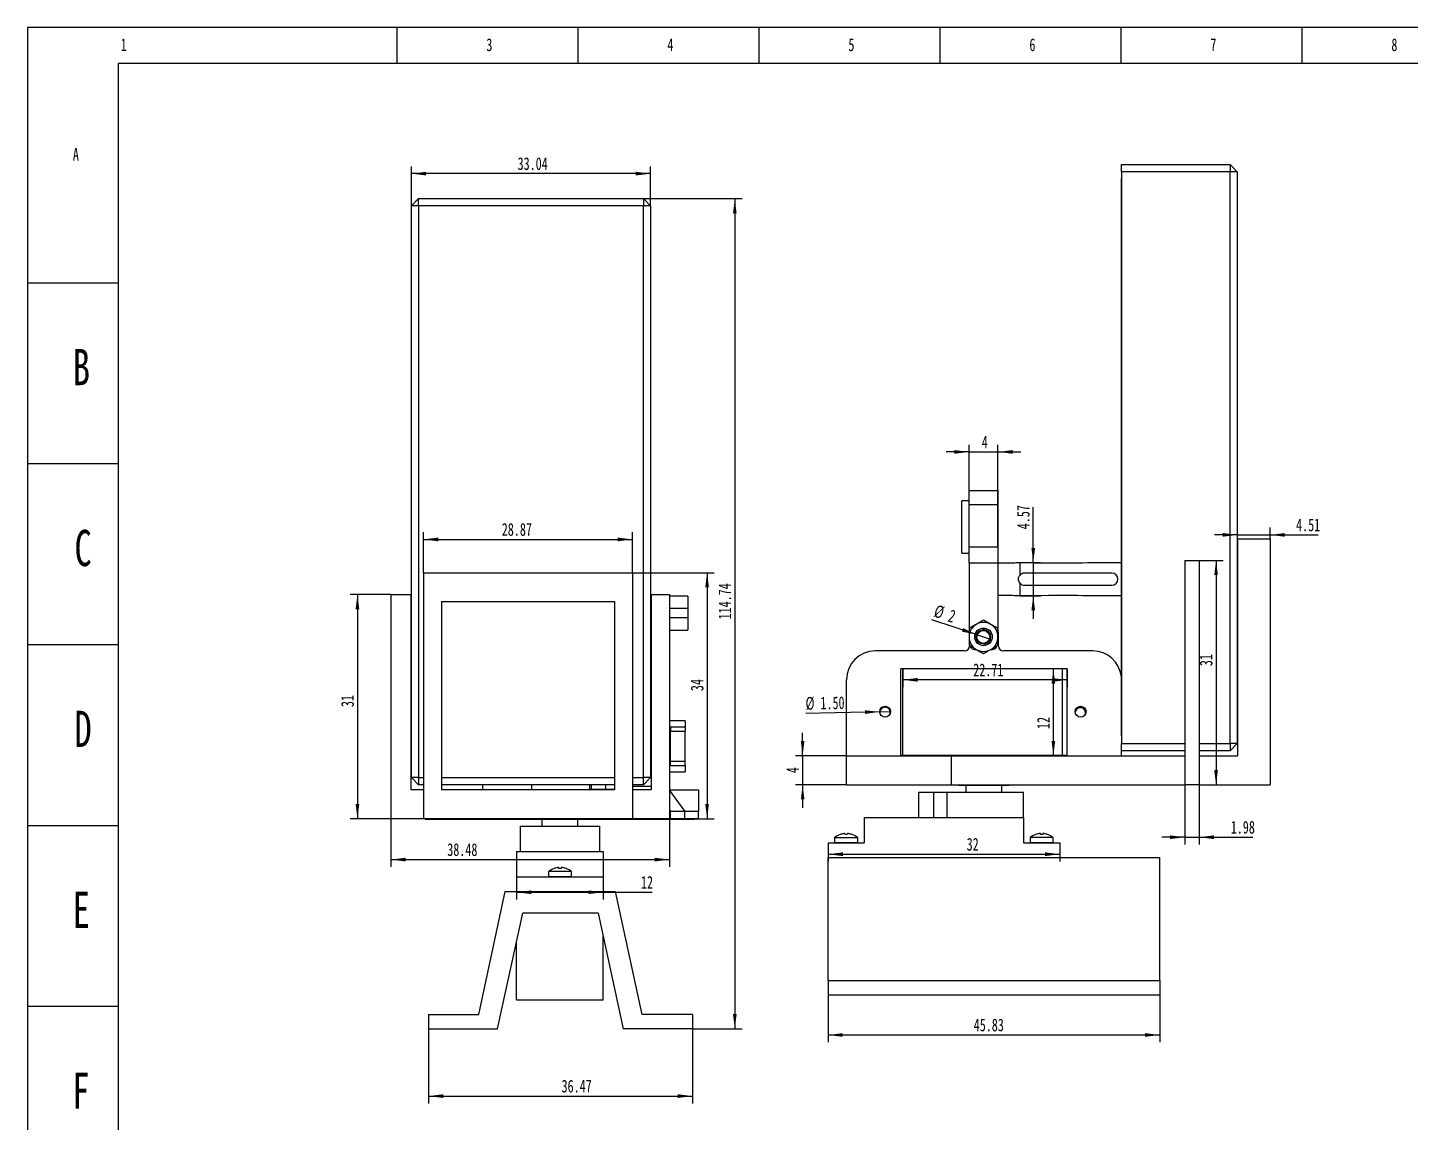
# Model space of a CAD drawing. Header units: millimetres. Extents: x 0 to 1189, y 0 to 841.
# Drawn here: x 0 to 381.9, y 538.4 to 841 of the extents above; entities that cross this region are included whole.
import ezdxf

# ---------------------------------------------------------------- set-up
doc = ezdxf.new("R2010")
doc.units = ezdxf.units.MM
doc.layers.add('10', color=7, linetype='Continuous')
doc.layers.add('5', color=7, linetype='Continuous')
doc.styles.add('SLDTEXTSTYLE0', font='TXT', dxfattribs={"width": 0.7})
doc.dimstyles.new('SLDDIMSTYLE1', dxfattribs={"dimtxt": 3.5, "dimasz": 4.08, "dimexe": 0, "dimexo": 0.0625, "dimgap": 0.875, "dimtad": 2, "dimlfac": 0.5, "dimrnd": 1e-09, "dimzin": 12, "dimdsep": 46, "dimtxsty": 'SLDTEXTSTYLE0', "dimsah": 1, "dimcen": 0.09, "dimadec": 0, "dimazin": 3, "dimtfac": 1, "dimtmove": 0, "dimatfit": 0, "dimfxl": 1, "dimfrac": 2, "dimtolj": 1, "dimtzin": 12, "dimarcsym": 0})
doc.dimstyles.new('SLDDIMSTYLE2', dxfattribs={"dimtxt": 3.5, "dimasz": 4.08, "dimexe": 0, "dimexo": 0.0625, "dimgap": 0.875, "dimtad": 2, "dimlfac": 0.5, "dimrnd": 1e-09, "dimzin": 12, "dimdsep": 46, "dimtxsty": 'SLDTEXTSTYLE0', "dimsah": 1, "dimcen": 0.09, "dimadec": 0, "dimazin": 3, "dimtfac": 1, "dimtofl": 0, "dimtmove": 0, "dimatfit": 3, "dimfxl": 1, "dimfrac": 2, "dimtolj": 1, "dimtzin": 12, "dimarcsym": 0})
doc.dimstyles.new('SLDDIMSTYLE4', dxfattribs={"dimtxt": 3.5, "dimasz": 4.08, "dimexe": 0, "dimexo": 0.0625, "dimgap": 0.875, "dimtad": 2, "dimlfac": 0.5, "dimrnd": 1e-09, "dimzin": 12, "dimdsep": 46, "dimtxsty": 'SLDTEXTSTYLE0', "dimblk1": 'NONE', "dimsah": 1, "dimcen": 0, "dimadec": 0, "dimazin": 3, "dimtfac": 1, "dimtmove": 0, "dimatfit": 3, "dimldrblk": 'NONE', "dimfxl": 1, "dimfrac": 2, "dimtolj": 1, "dimtzin": 12, "dimarcsym": 0})
doc.dimstyles.new('SLDDIMSTYLE5', dxfattribs={"dimtxt": 3.5, "dimasz": 4.08, "dimexe": 0, "dimexo": 0.0625, "dimgap": 0.875, "dimtad": 2, "dimlfac": 0.5, "dimrnd": 1e-09, "dimzin": 4, "dimdsep": 46, "dimtxsty": 'SLDTEXTSTYLE0', "dimblk1": 'NONE', "dimsah": 1, "dimcen": 0, "dimadec": 0, "dimazin": 1, "dimtfac": 1, "dimtmove": 0, "dimatfit": 3, "dimldrblk": 'NONE', "dimfxl": 1, "dimfrac": 2, "dimtolj": 1, "dimtzin": 12, "dimarcsym": 0})

# ---------------------------------------------------------------- blocks, each defined once
blk = doc.blocks.new('_D_6')
at = {"layer": '10'}
for p, q in [((170.08, 793.74), (197.34, 793.74)), ((195.34, 793.74), (195.34, 564.27)), ((183.64, 564.27), (197.34, 564.27))]:
    blk.add_line(p, q, dxfattribs=at)
for points in [[(195.34, 793.74), (194.84, 789.66), (195.85, 789.66)], [(195.34, 564.27), (195.85, 568.35), (194.84, 568.35)]]:
    blk.add_solid(points, dxfattribs=at)
at = {"layer": '10', "insert": (190.83, 677.42), "char_height": 3.5, "attachment_point": 1, "rotation": 90, "style": 'SLDTEXTSTYLE0'}
blk.add_mtext('114.74', dxfattribs=at)
blk = doc.blocks.new('_D_7')
at = {"layer": '10'}
for p, q in [((106, 791.74), (106, 802.64)), ((172.08, 791.74), (172.08, 802.64)), ((172.08, 800.64), (106, 800.64))]:
    blk.add_line(p, q, dxfattribs=at)
for points in [[(106, 800.64), (110.08, 800.14), (110.08, 801.15)], [(172.08, 800.64), (168, 801.15), (168, 800.14)]]:
    blk.add_solid(points, dxfattribs=at)
at = {"layer": '10', "insert": (135.34, 805.16), "char_height": 3.5, "attachment_point": 1, "style": 'SLDTEXTSTYLE0'}
blk.add_mtext('33.04', dxfattribs=at)
blk = doc.blocks.new('_D_8')
at = {"layer": '10'}
for p, q in [((110.71, 564.27), (110.71, 543.67)), ((183.64, 564.27), (183.64, 543.67)), ((110.71, 545.67), (183.64, 545.67))]:
    blk.add_line(p, q, dxfattribs=at)
for points in [[(110.71, 545.67), (114.79, 545.16), (114.79, 546.18)], [(183.64, 545.67), (179.56, 546.18), (179.56, 545.16)]]:
    blk.add_solid(points, dxfattribs=at)
at = {"layer": '10', "insert": (147.49, 550.18), "char_height": 3.5, "attachment_point": 1, "style": 'SLDTEXTSTYLE0'}
blk.add_mtext('36.47', dxfattribs=at)
blk = doc.blocks.new('_D_9')
at = {"layer": '10'}
for p, q in [((100.34, 622.34), (100.34, 609.04)), ((177.31, 622.34), (177.31, 609.04)), ((100.34, 611.04), (177.31, 611.04))]:
    blk.add_line(p, q, dxfattribs=at)
for points in [[(100.34, 611.04), (104.42, 610.53), (104.42, 611.55)], [(177.31, 611.04), (173.23, 611.55), (173.23, 610.53)]]:
    blk.add_solid(points, dxfattribs=at)
at = {"layer": '10', "insert": (115.91, 615.55), "char_height": 3.5, "attachment_point": 1, "style": 'SLDTEXTSTYLE0'}
blk.add_mtext('38.48', dxfattribs=at)
blk = doc.blocks.new('_D_10')
at = {"layer": '10'}
for p, q in [((167.08, 690.34), (189.68, 690.34)), ((187.68, 690.34), (187.68, 622.34)), ((167.49, 622.34), (189.68, 622.34))]:
    blk.add_line(p, q, dxfattribs=at)
for points in [[(187.68, 690.34), (187.17, 686.26), (188.19, 686.26)], [(187.68, 622.34), (188.19, 626.42), (187.17, 626.42)]]:
    blk.add_solid(points, dxfattribs=at)
at = {"layer": '10', "insert": (183.17, 657.61), "char_height": 3.5, "attachment_point": 1, "rotation": 90, "style": 'SLDTEXTSTYLE0'}
blk.add_mtext('34', dxfattribs=at)
blk = doc.blocks.new('_D_11')
at = {"layer": '10'}
for p, q in [((100.34, 684.34), (89.1, 684.34)), ((91.1, 684.34), (91.1, 622.34)), ((100.34, 622.34), (89.1, 622.34))]:
    blk.add_line(p, q, dxfattribs=at)
for points in [[(91.1, 684.34), (90.59, 680.26), (91.61, 680.26)], [(91.1, 622.34), (91.61, 626.42), (90.59, 626.42)]]:
    blk.add_solid(points, dxfattribs=at)
at = {"layer": '10', "insert": (86.59, 653.2), "char_height": 3.5, "attachment_point": 1, "rotation": 90, "style": 'SLDTEXTSTYLE0'}
blk.add_mtext('31', dxfattribs=at)
blk = doc.blocks.new('_D_12')
at = {"layer": '10'}
for p, q in [((109.34, 690.34), (109.34, 701.54)), ((109.34, 699.54), (167.08, 699.54)), ((167.08, 690.34), (167.08, 701.54))]:
    blk.add_line(p, q, dxfattribs=at)
for points in [[(109.34, 699.54), (113.42, 699.03), (113.42, 700.05)], [(167.08, 699.54), (163, 700.05), (163, 699.03)]]:
    blk.add_solid(points, dxfattribs=at)
at = {"layer": '10', "insert": (130.97, 704.05), "char_height": 3.5, "attachment_point": 1, "style": 'SLDTEXTSTYLE0'}
blk.add_mtext('28.87', dxfattribs=at)
blk = doc.blocks.new('_D_13')
at = {"layer": '10'}
for p, q in [((135.01, 602.24), (135.01, 600.02)), ((135.01, 602.02), (159.01, 602.02)), ((159.01, 602.24), (159.01, 600.02)), ((159.01, 602.02), (172.49, 602.02))]:
    blk.add_line(p, q, dxfattribs=at)
for points in [[(135.01, 602.02), (139.09, 601.51), (139.09, 602.53)], [(159.01, 602.02), (154.93, 602.53), (154.93, 601.51)]]:
    blk.add_solid(points, dxfattribs=at)
at = {"layer": '10', "insert": (169.42, 606.53), "char_height": 3.5, "attachment_point": 1, "style": 'SLDTEXTSTYLE0'}
blk.add_mtext('12', dxfattribs=at)
blk = doc.blocks.new('_D_20')
at = {"layer": '10'}
for p, q in [((221.09, 573.66), (221.09, 560.56)), ((312.74, 573.66), (312.74, 560.56)), ((221.09, 562.56), (312.74, 562.56))]:
    blk.add_line(p, q, dxfattribs=at)
for points in [[(221.09, 562.56), (225.17, 562.06), (225.17, 563.07)], [(312.74, 562.56), (308.66, 563.07), (308.66, 562.06)]]:
    blk.add_solid(points, dxfattribs=at)
at = {"layer": '10', "insert": (261.33, 567.08), "char_height": 3.5, "attachment_point": 1, "style": 'SLDTEXTSTYLE0'}
blk.add_mtext('45.83', dxfattribs=at)
blk = doc.blocks.new('_D_21')
at = {"layer": '10'}
for p, q in [((334.17, 699.74), (334.17, 702.79)), ((343.19, 699.74), (343.19, 702.79)), ((334.17, 700.79), (327.82, 700.79)), ((334.17, 700.79), (343.19, 700.79)), ((343.19, 700.79), (356.52, 700.79))]:
    blk.add_line(p, q, dxfattribs=at)
for points in [[(334.17, 700.79), (330.09, 701.3), (330.09, 700.29)], [(343.19, 700.79), (347.27, 700.29), (347.27, 701.3)]]:
    blk.add_solid(points, dxfattribs=at)
at = {"layer": '10', "insert": (350.38, 705.31), "char_height": 3.5, "attachment_point": 1, "style": 'SLDTEXTSTYLE0'}
blk.add_mtext('4.51', dxfattribs=at)
blk = doc.blocks.new('_D_22')
at = {"layer": '10'}
for p, q in [((319.65, 631.74), (319.65, 615.22)), ((323.61, 631.74), (323.61, 615.22)), ((319.65, 617.22), (313.3, 617.22)), ((319.65, 617.22), (323.61, 617.22)), ((323.61, 617.22), (338.47, 617.22))]:
    blk.add_line(p, q, dxfattribs=at)
for points in [[(319.65, 617.22), (315.57, 617.73), (315.57, 616.72)], [(323.61, 617.22), (327.69, 616.72), (327.69, 617.73)]]:
    blk.add_solid(points, dxfattribs=at)
at = {"layer": '10', "insert": (332.34, 621.74), "char_height": 3.5, "attachment_point": 1, "style": 'SLDTEXTSTYLE0'}
blk.add_mtext('1.98', dxfattribs=at)
blk = doc.blocks.new('_D_23')
at = {"layer": '10'}
for q in [(249.77, 677.34), (265.93, 671.98)]:
    blk.add_line((262.14, 673.24), q, dxfattribs=at)
blk.add_solid([(262.14, 673.24), (258.42, 675.01), (258.1, 674.04)], dxfattribs=at)
at = {"layer": '10', "char_height": 3.5, "attachment_point": 1, "rotation": 341.6815, "style": 'SLDTEXTSTYLE0'}
for s, insert in [('%%c', (251.18, 681.6)), ('2', (255.08, 680.3))]:
    blk.add_mtext(s, dxfattribs=dict(at, insert=insert))
blk = doc.blocks.new('_None')
blk = doc.blocks.new('_D_24')
at = {"layer": '10'}
for q in [(214.93, 651.46), (238.36, 651.96)]:
    blk.add_line((235.36, 651.89), q, dxfattribs=at)
blk.add_solid([(235.36, 651.89), (231.27, 652.31), (231.29, 651.3)], dxfattribs=at)
at = {"layer": '10', "char_height": 3.5, "attachment_point": 1, "rotation": 1.2164, "style": 'SLDTEXTSTYLE0'}
for s, insert in [('%%c', (214.84, 655.97)), ('1.50', (218.95, 656.04))]:
    blk.add_mtext(s, dxfattribs=dict(at, insert=insert))
blk = doc.blocks.new('_D_25')
at = {"layer": '10'}
for p, q in [((241.76, 663.77), (241.76, 658.74)), ((287.17, 663.74), (287.17, 658.7)), ((287.17, 660.7), (241.76, 660.74))]:
    blk.add_line(p, q, dxfattribs=at)
for points in [[(241.76, 660.74), (245.84, 660.22), (245.84, 661.24)], [(287.17, 660.7), (283.09, 661.21), (283.09, 660.2)]]:
    blk.add_solid(points, dxfattribs=at)
at = {"layer": '10', "insert": (261.21, 665.23), "char_height": 3.5, "attachment_point": 1, "rotation": 359.9591, "style": 'SLDTEXTSTYLE0'}
blk.add_mtext('22.71', dxfattribs=at)
blk = doc.blocks.new('_D_26')
at = {"layer": '10'}
for p, q in [((283.34, 639.74), (283.34, 663.74)), ((255.17, 639.74), (285.34, 639.74))]:
    blk.add_line(p, q, dxfattribs=at)
for points in [[(283.34, 663.74), (282.83, 659.66), (283.85, 659.66)], [(283.34, 639.74), (283.85, 643.82), (282.83, 643.82)]]:
    blk.add_solid(points, dxfattribs=at)
at = {"layer": '10', "insert": (278.83, 647.14), "char_height": 3.5, "attachment_point": 1, "rotation": 90, "style": 'SLDTEXTSTYLE0'}
blk.add_mtext('12', dxfattribs=at)
blk = doc.blocks.new('_D_27')
at = {"layer": '10'}
for p, q in [((260.04, 709.06), (260.04, 725.73)), ((268.04, 709.06), (268.04, 725.73)), ((260.04, 723.73), (253.69, 723.73)), ((260.04, 723.73), (268.04, 723.73)), ((268.04, 723.73), (274.39, 723.73))]:
    blk.add_line(p, q, dxfattribs=at)
for points in [[(260.04, 723.73), (255.96, 724.23), (255.96, 723.22)], [(268.04, 723.73), (272.12, 723.22), (272.12, 724.23)]]:
    blk.add_solid(points, dxfattribs=at)
at = {"layer": '10', "insert": (263.57, 728.24), "char_height": 3.5, "attachment_point": 1, "style": 'SLDTEXTSTYLE0'}
blk.add_mtext('4', dxfattribs=at)
blk = doc.blocks.new('_D_28')
at = {"layer": '10'}
for p, q in [((277.78, 693.12), (277.78, 708.49)), ((274.04, 693.12), (279.78, 693.12)), ((277.78, 693.12), (277.78, 683.98)), ((274.04, 683.98), (279.78, 683.98)), ((277.78, 683.98), (277.78, 677.63))]:
    blk.add_line(p, q, dxfattribs=at)
for points in [[(277.78, 693.12), (278.29, 697.2), (277.27, 697.2)], [(277.78, 683.98), (277.27, 679.9), (278.29, 679.9)]]:
    blk.add_solid(points, dxfattribs=at)
at = {"layer": '10', "insert": (273.27, 702.36), "char_height": 3.5, "attachment_point": 1, "rotation": 90, "style": 'SLDTEXTSTYLE0'}
blk.add_mtext('4.57', dxfattribs=at)
blk = doc.blocks.new('_D_29')
at = {"layer": '10'}
for p, q in [((214.08, 639.74), (214.08, 646.09)), ((226.17, 639.74), (212.08, 639.74)), ((214.08, 639.74), (214.08, 631.74)), ((226.17, 631.74), (212.08, 631.74)), ((214.08, 631.74), (214.08, 625.39))]:
    blk.add_line(p, q, dxfattribs=at)
for points in [[(214.08, 639.74), (214.58, 643.82), (213.57, 643.82)], [(214.08, 631.74), (213.57, 627.66), (214.58, 627.66)]]:
    blk.add_solid(points, dxfattribs=at)
at = {"layer": '10', "insert": (209.56, 634.93), "char_height": 3.5, "attachment_point": 1, "rotation": 90, "style": 'SLDTEXTSTYLE0'}
blk.add_mtext('4', dxfattribs=at)
blk = doc.blocks.new('_D_30')
at = {"layer": '10'}
for p, q in [((323.61, 693.74), (330.28, 693.74)), ((328.28, 693.74), (328.28, 631.74)), ((323.61, 631.74), (330.28, 631.74))]:
    blk.add_line(p, q, dxfattribs=at)
for points in [[(328.28, 693.74), (327.77, 689.66), (328.79, 689.66)], [(328.28, 631.74), (328.79, 635.82), (327.77, 635.82)]]:
    blk.add_solid(points, dxfattribs=at)
at = {"layer": '10', "insert": (323.77, 664.51), "char_height": 3.5, "attachment_point": 1, "rotation": 90, "style": 'SLDTEXTSTYLE0'}
blk.add_mtext('31', dxfattribs=at)
blk = doc.blocks.new('_D_31')
at = {"layer": '10'}
for p, q in [((221.12, 615.64), (221.12, 610.52)), ((285.12, 615.64), (285.12, 610.52)), ((221.12, 612.52), (285.12, 612.52))]:
    blk.add_line(p, q, dxfattribs=at)
for points in [[(221.12, 612.52), (225.2, 612.01), (225.2, 613.03)], [(285.12, 612.52), (281.04, 613.03), (281.04, 612.01)]]:
    blk.add_solid(points, dxfattribs=at)
at = {"layer": '10', "insert": (259.38, 617.03), "char_height": 3.5, "attachment_point": 1, "style": 'SLDTEXTSTYLE0'}
blk.add_mtext('32', dxfattribs=at)

msp = doc.modelspace()

# ---------------------------------------------------------------- linework, layer by layer
at = {"color": 7, "linetype": 'Continuous', "lineweight": 25}
for p, q in [((302.141, 803.143), (332.141, 803.143)), ((302.141, 801.143), (302.141, 803.143)), ((332.141, 803.143), (332.141, 801.143)), ((334.141, 801.143), (332.141, 803.143)), ((302.141, 799.261), (302.128, 799.261)), ((302.128, 645.261), (302.128, 799.261)), ((332.141, 801.143), (302.141, 801.143)), ((302.141, 801.143), (302.141, 643.143)), ((334.141, 801.143), (332.141, 801.143)), ((332.141, 643.143), (332.141, 801.143)), ((334.141, 801.143), (334.141, 643.143)), ((108, 793.745), (106, 791.745)), ((108, 791.745), (106, 791.745)), ((106, 633.745), (106, 791.745)), ((108, 791.745), (108, 793.745)), ((108, 793.745), (170.08, 793.745)), ((170.08, 791.745), (108, 791.745)), ((108, 791.745), (108, 633.745)), ((170.08, 793.745), (170.08, 791.745)), ((172.08, 791.745), (170.08, 793.745)), ((170.08, 633.745), (170.08, 791.745)), ((172.08, 791.745), (170.08, 791.745)), ((172.08, 791.745), (172.08, 633.745)), ((260.036, 713.057), (268.036, 713.057)), ((260.036, 709.057), (260.036, 713.057)), ((268.036, 713.057), (268.036, 709.057)), ((268.038, 711.184), (268.036, 711.184)), ((268.038, 711.184), (268.038, 694.784)), ((260.036, 710.184), (258.038, 710.184)), ((258.038, 702.984), (258.038, 710.184)), ((268.036, 709.057), (260.036, 709.057)), ((260.036, 697.529), (260.036, 709.057)), ((268.036, 697.529), (268.036, 709.057)), ((258.038, 695.784), (258.038, 702.984)), ((334.172, 699.736), (334.172, 639.736)), ((334.172, 699.736), (343.192, 699.736)), ((343.192, 699.736), (343.192, 631.736)), ((258.038, 695.784), (260.036, 695.784)), ((260.036, 693.057), (260.036, 697.529)), ((260.036, 697.529), (268.036, 697.529)), ((268.036, 697.529), (268.036, 693.057)), ((260.036, 693.057), (268.036, 693.057)), ((260.036, 693.057), (260.036, 670.992)), ((268.038, 694.784), (268.036, 694.784)), ((268.036, 693.057), (268.036, 674.912)), ((274.036, 693.122), (274.036, 689.568)), ((319.653, 693.736), (319.653, 631.736)), ((319.653, 693.736), (323.607, 693.736)), ((323.607, 693.736), (323.607, 631.736)), ((109.345, 690.338), (167.078, 690.338)), ((109.345, 690.338), (109.345, 622.338)), ((167.078, 690.338), (167.078, 622.338)), ((274.036, 687.535), (274.036, 683.981)), ((299.455, 690.252), (275.399, 690.252)), ((100.345, 684.338), (100.345, 622.338)), ((100.345, 684.338), (105.807, 684.338)), ((105.807, 684.338), (105.807, 630.338)), ((172.193, 684.338), (172.193, 630.338)), ((172.193, 684.338), (177.308, 684.338)), ((177.308, 684.338), (177.308, 622.338)), ((182.36, 683.828), (177.308, 683.828)), ((275.399, 686.851), (299.455, 686.851)), ((114.345, 682.338), (162.078, 682.338)), ((114.345, 682.338), (114.345, 630.338)), ((162.078, 682.338), (162.078, 630.338)), ((172.08, 683.664), (172.193, 683.664)), ((182.36, 680.424), (177.308, 680.424)), ((182.36, 680.424), (182.36, 677.883)), ((182.36, 677.883), (177.308, 677.883)), ((172.193, 674.642), (172.08, 674.643)), ((177.308, 674.478), (182.36, 674.478)), ((264.042, 674.599), (263.778, 674.582)), ((265.688, 673.74), (265.4, 674.015)), ((268.172, 670.136), (268.172, 673.736)), ((258.772, 668.736), (234.172, 668.736)), ((294.172, 668.736), (269.572, 668.736)), ((241.76, 663.736), (241.172, 663.736)), ((241.172, 639.736), (241.172, 663.736)), ((285.76, 663.769), (241.76, 663.769)), ((241.76, 639.769), (241.76, 663.769)), ((285.76, 663.769), (285.76, 639.769)), ((287.172, 663.736), (285.76, 663.736)), ((287.172, 639.736), (287.172, 663.736)), ((226.172, 639.736), (226.172, 660.736)), ((172.193, 653.371), (172.08, 653.371)), ((181.619, 649.411), (177.308, 649.411)), ((181.619, 649.411), (181.619, 647.713)), ((177.619, 647.713), (181.619, 647.713)), ((177.619, 647.713), (177.619, 646.502)), ((177.619, 646.502), (181.619, 646.502)), ((177.619, 638.239), (177.619, 646.502)), ((181.619, 647.713), (181.619, 646.502)), ((181.619, 638.239), (181.619, 646.502)), ((302.141, 645.261), (302.128, 645.261)), ((302.141, 643.143), (319.653, 643.143)), ((302.141, 641.143), (302.141, 643.143)), ((323.607, 643.143), (332.141, 643.143)), ((334.141, 643.143), (332.141, 641.143)), ((332.141, 643.143), (332.141, 641.143)), ((334.141, 643.143), (332.141, 643.143)), ((177.619, 638.239), (181.619, 638.239)), ((177.619, 637.028), (177.619, 638.239)), ((181.619, 637.028), (181.619, 638.239)), ((226.172, 631.736), (226.172, 639.736)), ((226.172, 639.736), (255.172, 639.736)), ((241.76, 639.769), (241.172, 639.769)), ((285.76, 639.769), (241.76, 639.769)), ((255.172, 631.736), (255.172, 639.736)), ((255.172, 639.736), (319.653, 639.736)), ((287.172, 639.769), (285.76, 639.769)), ((319.653, 641.143), (302.141, 641.143)), ((302.172, 639.736), (302.172, 641.143)), ((332.141, 641.143), (323.607, 641.143)), ((323.607, 639.736), (334.172, 639.736)), ((323.653, 641.143), (323.653, 639.736)), ((177.308, 635.331), (181.619, 635.331)), ((177.619, 637.028), (181.619, 637.028)), ((181.619, 637.028), (181.619, 635.331)), ((109.345, 630.338), (105.807, 630.338)), ((106, 633.745), (108, 631.745)), ((108, 633.745), (106, 633.745)), ((108, 633.745), (108, 631.745)), ((108, 633.745), (109.345, 633.745)), ((109.345, 631.745), (108, 631.745)), ((114.345, 633.745), (162.078, 633.745)), ((162.078, 631.745), (114.345, 631.745)), ((162.078, 630.338), (114.345, 630.338)), ((125.619, 631.745), (125.619, 630.371)), ((125.619, 630.371), (139.251, 630.371)), ((139.251, 630.338), (139.251, 631.745)), ((155.251, 630.338), (155.251, 631.745)), ((155.251, 630.371), (155.619, 630.371)), ((155.619, 631.745), (155.619, 630.371)), ((159.619, 630.371), (155.619, 630.371)), ((159.619, 631.745), (159.619, 630.371)), ((162.078, 630.371), (159.619, 630.371)), ((167.078, 633.745), (170.08, 633.745)), ((170.08, 631.745), (167.078, 631.745)), ((167.078, 631.371), (172.193, 631.371)), ((172.193, 630.338), (167.078, 630.338)), ((170.08, 631.745), (170.08, 633.745)), ((172.08, 633.745), (170.08, 633.745)), ((170.08, 631.745), (172.08, 633.745)), ((177.308, 630.338), (185.345, 630.338)), ((185.345, 630.338), (185.345, 624.338)), ((226.172, 631.736), (255.172, 631.736)), ((255.172, 631.736), (319.653, 631.736)), ((257.08, 631.736), (257.08, 631.637)), ((257.08, 631.637), (258.778, 631.637)), ((258.778, 631.637), (258.778, 631.736)), ((258.778, 631.637), (259.989, 631.637)), ((259.12, 631.637), (259.12, 629.637)), ((259.989, 631.637), (259.989, 631.736)), ((259.989, 631.637), (268.252, 631.637)), ((268.252, 631.637), (268.252, 631.736)), ((268.252, 631.637), (269.462, 631.637)), ((269.12, 629.637), (269.12, 631.637)), ((269.462, 631.637), (269.462, 631.736)), ((269.462, 631.637), (271.16, 631.637)), ((271.16, 631.637), (271.16, 631.736)), ((323.607, 631.736), (319.653, 631.736)), ((323.607, 631.736), (343.192, 631.736)), ((177.308, 630.145), (181.546, 624.338)), ((246.096, 629.637), (246.096, 622.637)), ((246.096, 629.637), (250.273, 629.637)), ((250.273, 629.637), (250.273, 622.637)), ((250.273, 629.637), (253.944, 629.637)), ((253.944, 629.637), (253.944, 622.637)), ((253.944, 629.637), (275.12, 629.637)), ((275.12, 622.637), (275.12, 629.637)), ((177.308, 624.766), (177.546, 624.338)), ((177.546, 624.338), (177.308, 624.338)), ((177.546, 622.338), (177.546, 624.338)), ((181.546, 624.338), (177.546, 624.338)), ((181.546, 622.338), (181.546, 624.338)), ((185.345, 624.338), (181.546, 624.338)), ((185.345, 622.338), (185.345, 624.338)), ((231.12, 622.637), (231.12, 615.637)), ((231.12, 622.637), (275.12, 622.637)), ((275.12, 622.637), (275.12, 615.637)), ((109.345, 622.338), (100.345, 622.338)), ((167.078, 622.338), (109.345, 622.338)), ((109.844, 622.338), (109.844, 622.239)), ((109.844, 622.239), (113.975, 622.239)), ((113.975, 622.239), (113.975, 622.338)), ((113.975, 622.239), (142.43, 622.239)), ((136.015, 620.239), (136.015, 613.239)), ((136.015, 620.239), (158.015, 620.239)), ((142.015, 622.239), (142.015, 620.239)), ((142.43, 622.239), (142.43, 622.338)), ((142.43, 622.239), (151.6, 622.239)), ((151.6, 622.239), (151.6, 622.338)), ((151.6, 622.239), (180.055, 622.239)), ((152.015, 620.239), (152.015, 622.239)), ((158.015, 613.239), (158.015, 620.239)), ((177.308, 622.338), (167.078, 622.338)), ((177.308, 622.338), (177.546, 622.338)), ((181.546, 622.338), (177.546, 622.338)), ((180.055, 622.239), (180.055, 622.338)), ((180.055, 622.239), (184.186, 622.239)), ((185.345, 622.338), (181.546, 622.338)), ((184.186, 622.239), (184.186, 622.338)), ((221.12, 615.637), (231.12, 615.637)), ((221.12, 615.637), (221.12, 611.664)), ((222.897, 617.101), (222.897, 615.659)), ((229.297, 617.101), (222.897, 617.101)), ((229.297, 615.659), (222.897, 615.659)), ((224.429, 617.963), (224.428, 617.973)), ((225.789, 617.963), (225.765, 618.202)), ((226.429, 618.202), (226.405, 617.963)), ((227.766, 617.973), (227.765, 617.963)), ((229.297, 615.659), (229.297, 617.101)), ((275.12, 615.637), (285.12, 615.637)), ((276.889, 617.109), (276.889, 615.668)), ((283.289, 617.109), (276.889, 617.109)), ((283.289, 615.668), (276.889, 615.668)), ((278.421, 617.971), (278.42, 617.981)), ((279.781, 617.971), (279.757, 618.21)), ((280.421, 618.21), (280.397, 617.971)), ((281.758, 617.981), (281.757, 617.971)), ((283.289, 615.668), (283.289, 617.109)), ((285.12, 615.637), (285.12, 611.664)), ((135.015, 613.239), (147.015, 613.239)), ((135.015, 613.239), (135.015, 606.239)), ((147.015, 613.239), (159.015, 613.239)), ((159.015, 613.239), (159.015, 606.239)), ((221.092, 611.664), (312.742, 611.664)), ((221.092, 577.664), (221.092, 611.664)), ((312.742, 577.664), (312.742, 611.664)), ((143.874, 607.711), (143.874, 606.269)), ((150.274, 607.711), (143.874, 607.711)), ((145.406, 608.573), (145.405, 608.583)), ((146.766, 608.573), (146.742, 608.812)), ((147.406, 608.812), (147.382, 608.573)), ((148.743, 608.583), (148.742, 608.573)), ((150.274, 606.269), (150.274, 607.711)), ((135.015, 606.239), (159.015, 606.239)), ((135.015, 606.239), (135.015, 602.266)), ((150.274, 606.269), (143.874, 606.269)), ((159.015, 606.239), (159.015, 602.266)), ((124.595, 568.266), (131.95, 602.266)), ((131.95, 602.266), (162.405, 602.266)), ((169.76, 568.266), (162.405, 602.266)), ((129.822, 564.266), (136.745, 596.266)), ((157.61, 596.266), (136.745, 596.266)), ((157.61, 596.266), (164.533, 564.266)), ((135.015, 572.239), (135.015, 588.27)), ((159.015, 572.239), (159.015, 589.773)), ((221.092, 577.664), (312.742, 577.664)), ((221.092, 577.664), (221.092, 573.664)), ((312.742, 577.664), (312.742, 573.664)), ((221.092, 573.664), (312.742, 573.664)), ((135.015, 572.239), (159.015, 572.239)), ((110.71, 568.266), (110.71, 564.266)), ((110.71, 568.266), (124.595, 568.266)), ((183.645, 568.266), (169.76, 568.266)), ((183.645, 568.266), (183.645, 564.266)), ((110.71, 564.266), (129.822, 564.266)), ((183.645, 564.266), (164.533, 564.266))]:
    msp.add_line(p, q, dxfattribs=at)
at = {"color": 7, "linetype": 'Continuous', "lineweight": 25, "flags": 128}
for points in [[(266.036, 672.614), (265.938, 673.232), (265.879, 673.391)], [(268.172, 673.736), (268.114, 674.322), (268.036, 674.629)]]:
    msp.add_lwpolyline(points, dxfattribs=at)
at = {"color": 7, "linetype": 'Continuous', "lineweight": 25}
for centre, radius in [((264.042, 672.599), 2.433), ((263.993, 672.594), 2), ((263.993, 672.594), 1.784), ((236.862, 651.924), 1.5), ((290.862, 651.924), 1.5)]:
    msp.add_circle(centre, radius, dxfattribs=at)
for centre, radius, start, end in [((275.399, 688.552), 1.7, 90, 143.28671), ((275.399, 688.552), 1.7, 216.71329, 270), ((299.455, 688.552), 1.7, 270, 90), ((264.042, 672.599), 4, 120, 180), ((264.042, 672.599), 4, 60, 120), ((264.042, 672.599), 4, 0, 60), ((264.042, 672.599), 4, 180, 240), ((264.042, 672.599), 2, 276.16574, 90), ((264.036, 672.614), 2, 294.26566, 0), ((264.042, 672.599), 4, 300, 0), ((234.172, 660.736), 8, 90, 180), ((258.772, 670.136), 1.4, 270, 0), ((262.036, 670.992), 2, 203.50379, 270), ((264.042, 672.599), 4, 240, 300), ((266.036, 670.992), 2, 270, 335.52115), ((269.572, 670.136), 1.4, 180, 270), ((294.172, 660.736), 8, 6.01717, 90), ((236.832, 651.719), 1.427, 90, 188.4301), ((236.832, 651.719), 1.6, 90, 139.62258), ((236.832, 651.719), 1.6, 23.74428, 90), ((236.832, 651.719), 1.427, 334.93675, 90), ((290.778, 651.594), 1.6, 90, 142.65763), ((290.76, 651.769), 1.5, 90, 143.08988), ((290.76, 651.769), 1.5, 37.81821, 90), ((290.778, 651.594), 1.6, 8.64089, 90), ((290.778, 651.594), 1.427, 90, 171.42083), ((290.778, 651.594), 1.427, 339.87769, 90), ((226.097, 613.259), 5, 109.50216, 129.79182), ((224.324, 615.486), 0.173, 60.85367, 90), ((226.097, 613.23), 5.018, 97.78079, 109.40945), ((226.097, 613.092), 4.881, 86.37905, 93.62095), ((226.098, 613.23), 5.018, 70.59055, 82.21921), ((226.097, 613.259), 5, 50.20818, 70.49784), ((227.87, 615.486), 0.173, 90, 119.14633), ((280.089, 613.268), 5, 109.50216, 129.79182), ((278.316, 615.494), 0.173, 55.69819, 90), ((280.088, 613.238), 5.018, 97.78079, 109.40945), ((280.089, 613.1), 4.881, 86.37905, 93.62095), ((280.09, 613.238), 5.018, 70.59055, 82.21921), ((280.089, 613.268), 5, 50.20818, 70.49784), ((281.862, 615.494), 0.173, 90, 124.30181), ((147.074, 603.869), 5, 109.50216, 129.79182), ((147.074, 603.84), 5.018, 97.78079, 109.40945), ((147.074, 603.702), 4.881, 86.37905, 93.62095), ((147.075, 603.84), 5.018, 70.59055, 82.21921), ((147.074, 603.869), 5, 50.20818, 70.49784), ((145.301, 606.096), 0.173, 55.69819, 90), ((148.847, 606.096), 0.173, 90, 124.30181)]:
    msp.add_arc(centre, radius, start, end, dxfattribs=at)
for points, knots in [([(268.036, 693.057), (268.102, 693.058), (268.235, 693.061), (269.269, 693.077), (270.791, 693.097), (272.479, 693.113), (273.594, 693.119), (274.036, 693.122)], [0, 0, 0, 0, 0.2146693, 0.4293379, 0.644026, 0.8587321, 1, 1, 1, 1]), ([(274.036, 693.122), (279.356, 693.111), (288.335, 693.093), (297.704, 693.13), (301.752, 693.2), (302.141, 693.207)], [0, 0, 0, 0, 0.5678629, 0.9584643, 1, 1, 1, 1]), ([(274.036, 687.535), (273.937, 687.7), (273.738, 688.029), (273.671, 688.61), (273.77, 689.146), (273.954, 689.438), (274.036, 689.568)], [0, 0, 0, 0, 0.2630641, 0.5261202, 0.7890254, 1, 1, 1, 1]), ([(182.36, 683.815), (182.36, 683.817), (182.36, 683.824), (182.36, 683.679), (182.36, 683.289), (182.36, 682.667), (182.36, 681.723), (182.36, 680.873), (182.36, 680.424)], [0, 0, 0, 0, 0.1132607, 0.3239697, 0.4811945, 0.6409008, 0.8102654, 1, 1, 1, 1]), ([(274.036, 683.981), (273.361, 683.985), (272.012, 683.994), (270.214, 684.013), (268.857, 684.032), (268.138, 684.044), (268.065, 684.045), (268.036, 684.046)], [0, 0, 0, 0, 0.2146937, 0.4293869, 0.6440902, 0.8587939, 1, 1, 1, 1]), ([(302.141, 683.896), (301.752, 683.903), (297.704, 683.973), (288.335, 684.01), (279.356, 683.992), (274.036, 683.981)], [0, 0, 0, 0, 0.0415357, 0.4321371, 1, 1, 1, 1]), ([(182.36, 677.883), (182.36, 677.434), (182.36, 676.584), (182.36, 675.639), (182.36, 675.018), (182.36, 674.627), (182.36, 674.483), (182.36, 674.489), (182.36, 674.492)], [0, 0, 0, 0, 0.1897346, 0.3590992, 0.5188055, 0.6760303, 0.8867393, 1, 1, 1, 1]), ([(262.042, 676.064), (261.679, 675.854), (261.002, 675.463), (260.346, 675.085), (260.042, 674.909)], [0, 0, 0, 0, 0.5352608, 1, 1, 1, 1]), ([(264.042, 677.218), (263.66, 676.998), (263.003, 676.618), (262.325, 676.227), (262.042, 676.064)], [0, 0, 0, 0, 0.5819428, 1, 1, 1, 1]), ([(266.042, 676.064), (265.679, 676.273), (265.002, 676.664), (264.346, 677.042), (264.042, 677.218)], [0, 0, 0, 0, 0.5352608, 1, 1, 1, 1]), ([(268.042, 674.909), (267.66, 675.13), (267.003, 675.509), (266.325, 675.9), (266.042, 676.064)], [0, 0, 0, 0, 0.5819428, 1, 1, 1, 1]), ([(260.042, 674.909), (260.042, 674.467), (260.042, 673.709), (260.042, 672.927), (260.042, 672.599)], [0, 0, 0, 0, 0.5819428, 1, 1, 1, 1]), ([(260.042, 672.599), (260.042, 672.181), (260.042, 671.398), (260.042, 670.642), (260.042, 670.29)], [0, 0, 0, 0, 0.5352608, 1, 1, 1, 1]), ([(268.042, 672.599), (268.042, 673.018), (268.042, 673.801), (268.042, 674.557), (268.042, 674.909)], [0, 0, 0, 0, 0.5352608, 1, 1, 1, 1]), ([(268.042, 670.29), (268.042, 670.731), (268.042, 671.49), (268.042, 672.272), (268.042, 672.599)], [0, 0, 0, 0, 0.58194283, 1, 1, 1, 1]), ([(260.042, 670.29), (260.424, 670.069), (261.081, 669.69), (261.759, 669.299), (262.042, 669.135)], [0, 0, 0, 0, 0.5819428, 1, 1, 1, 1]), ([(262.042, 669.135), (262.405, 668.926), (263.082, 668.535), (263.738, 668.156), (264.042, 667.981)], [0, 0, 0, 0, 0.5352608, 1, 1, 1, 1]), ([(264.042, 667.981), (264.424, 668.201), (265.081, 668.581), (265.759, 668.972), (266.042, 669.135)], [0, 0, 0, 0, 0.58194283, 1, 1, 1, 1]), ([(266.042, 669.135), (266.405, 669.345), (267.082, 669.736), (267.738, 670.114), (268.042, 670.29)], [0, 0, 0, 0, 0.5352608, 1, 1, 1, 1]), ([(225.765, 618.202), (225.759, 618.207), (225.748, 618.218), (225.668, 618.223), (225.553, 618.218), (225.462, 618.207), (225.417, 618.202)], [0, 0, 0, 0, 0.2500839, 0.5, 0.7499161, 1, 1, 1, 1]), ([(226.777, 618.202), (226.732, 618.207), (226.642, 618.218), (226.527, 618.223), (226.447, 618.218), (226.435, 618.207), (226.429, 618.202)], [0, 0, 0, 0, 0.2500839, 0.5, 0.7499161, 1, 1, 1, 1]), ([(279.757, 618.21), (279.751, 618.215), (279.74, 618.226), (279.659, 618.231), (279.545, 618.226), (279.454, 618.215), (279.409, 618.21)], [0, 0, 0, 0, 0.2500839, 0.5, 0.7499161, 1, 1, 1, 1]), ([(280.769, 618.21), (280.724, 618.215), (280.634, 618.226), (280.519, 618.231), (280.438, 618.226), (280.427, 618.215), (280.421, 618.21)], [0, 0, 0, 0, 0.2500839, 0.5, 0.7499161, 1, 1, 1, 1]), ([(146.742, 608.812), (146.736, 608.817), (146.725, 608.828), (146.644, 608.833), (146.53, 608.828), (146.439, 608.817), (146.394, 608.812)], [0, 0, 0, 0, 0.2500839, 0.5, 0.7499161, 1, 1, 1, 1]), ([(147.754, 608.812), (147.709, 608.817), (147.619, 608.828), (147.504, 608.833), (147.423, 608.828), (147.412, 608.817), (147.406, 608.812)], [0, 0, 0, 0, 0.2500839, 0.5, 0.7499161, 1, 1, 1, 1])]:
    msp.add_open_spline(points, degree=3, knots=knots, dxfattribs=at)
at = {"layer": '5', "color": 7}
for p, q in [((1189, 841), (0, 841)), ((0, 841), (0, 0))]:
    msp.add_line(p, q, dxfattribs=at)
at = {"layer": '5'}
for p, q in [((102, 841), (102, 831.05)), ((152, 841), (152, 831.05)), ((202, 841), (202, 831.05)), ((252, 841), (252, 831.05)), ((302, 841), (302, 831.05)), ((352, 841), (352, 831.05)), ((0, 770.5), (25, 770.5)), ((0, 720.5), (25, 720.5)), ((0, 670.5), (25, 670.5)), ((0, 620.5), (25, 620.5)), ((0, 570.5), (25, 570.5))]:
    msp.add_line(p, q, dxfattribs=at)
at = {"layer": '5', "color": 7, "lineweight": 25}
for p, q in [((1179, 831.05), (25, 831.05)), ((25, 831.05), (25, 10))]:
    msp.add_line(p, q, dxfattribs=at)

# ---------------------------------------------------------------- texts
at = {"layer": '10', "attachment_point": 2, "style": 'SLDTEXTSTYLE0'}
for s, insert, char_height in [('1', (26.544, 838.015), 3.5), ('3', (127.544, 838.015), 3.5), ('4', (177.544, 838.015), 3.5), ('5', (227.544, 838.015), 3.5), ('6', (277.547, 838.015), 3.5), ('7', (327.547, 838.015), 3.5), ('8', (377.547, 838.015), 3.5), ('A', (13.32, 807.765), 3.5), ('B', (14.844, 752.173), 10), ('C', (15.306, 702.173), 10), ('D', (15.312, 652.173), 10), ('E', (14.837, 602.173), 10), ('F', (14.726, 552.173), 10)]:
    msp.add_mtext(s, dxfattribs=dict(at, insert=insert, char_height=char_height))

# ---------------------------------------------------------------- dimensions: what is measured, and where the dimension line sits
at = {"layer": '10'}
for base, p1, p2, dimstyle, picture, middle in [((106, 800.644), (172.08, 791.745), (106, 791.745), 'SLDDIMSTYLE2', '_D_7', (139.18, 800.644)), ((268.036, 723.727), (260.036, 709.057), (268.036, 709.057), 'SLDDIMSTYLE1', '_D_27', (264.342, 723.727)), ((167.078, 699.538), (109.345, 690.338), (167.078, 690.338), 'SLDDIMSTYLE2', '_D_12', (134.798, 699.538)), ((343.192, 700.793), (334.172, 699.736), (343.192, 699.736), 'SLDDIMSTYLE1', '_D_21', (353.45, 700.793)), ((323.607, 617.224), (319.653, 631.736), (323.607, 631.736), 'SLDDIMSTYLE1', '_D_22', (335.406, 617.224)), ((177.308, 611.038), (100.345, 622.338), (177.308, 622.338), 'SLDDIMSTYLE2', '_D_9', (119.742, 611.038)), ((285.12, 612.522), (221.12, 615.637), (285.12, 615.637), 'SLDDIMSTYLE2', '_D_31', (260.913, 612.522)), ((159.015, 602.023), (135.015, 602.239), (159.015, 602.239), 'SLDDIMSTYLE2', '_D_13', (170.955, 602.023)), ((312.7423, 562.5642), (221.0917, 573.6642), (312.7423, 573.6642), 'SLDDIMSTYLE2', '_D_20', (265.1624, 562.5642)), ((183.645, 545.672), (110.71, 564.266), (183.645, 564.266), 'SLDDIMSTYLE2', '_D_8', (151.323, 545.672))]:
    dim = msp.add_linear_dim(base=base, p1=p1, p2=p2, dimstyle=dimstyle, dxfattribs=at)
    dim.commit()
    dim.dimension.update_dxf_attribs({"geometry": picture, "text_midpoint": middle, "dimtype": 160})
for base, p1, p2, angle, dimstyle, picture, middle in [((195.345, 564.266), (170.08, 793.745), (183.645, 564.266), 90, 'SLDDIMSTYLE2', '_D_6', (195.345, 682.022)), ((277.778, 683.981), (274.036, 693.122), (274.036, 683.981), 90, 'SLDDIMSTYLE1', '_D_28', (277.778, 705.427)), ((328.277, 631.736), (323.607, 693.736), (323.607, 631.736), 90, 'SLDDIMSTYLE2', '_D_30', (328.277, 666.047)), ((187.678, 622.338), (167.078, 690.338), (167.492, 622.338), 90, 'SLDDIMSTYLE2', '_D_10', (187.678, 659.144)), ((91.099, 622.338), (100.345, 684.338), (100.345, 622.338), 90, 'SLDDIMSTYLE2', '_D_11', (91.099, 654.737)), ((241.758, 660.736), (287.172, 663.736), (241.76, 663.769), 359.95907, 'SLDDIMSTYLE2', '_D_25', (265.037, 660.719)), ((283.337, 663.736), (255.172, 639.736), (287.172, 663.736), 90, 'SLDDIMSTYLE2', '_D_26', (283.337, 648.673)), ((214.075, 631.736), (226.172, 639.736), (226.172, 631.736), 90, 'SLDDIMSTYLE1', '_D_29', (214.075, 635.701))]:
    dim = msp.add_linear_dim(base=base, p1=p1, p2=p2, angle=angle, dimstyle=dimstyle, dxfattribs=at)
    dim.commit()
    dim.dimension.update_dxf_attribs({"geometry": picture, "text_midpoint": middle, "dimtype": 160})
for p1, p2, dimstyle, picture, middle in [((265.935, 671.985), (262.137, 673.242), 'SLDDIMSTYLE4', '_D_23', (252.274, 676.508)), ((238.362, 651.956), (235.363, 651.893), 'SLDDIMSTYLE5', '_D_24', (219.922, 651.565))]:
    dim = msp.add_diameter_dim_2p(p1=p1, p2=p2, dimstyle=dimstyle, dxfattribs=at)
    dim.commit()
    dim.dimension.update_dxf_attribs({"geometry": picture, "text_midpoint": middle, "dimtype": 163})

doc.saveas('drawing.dxf')
